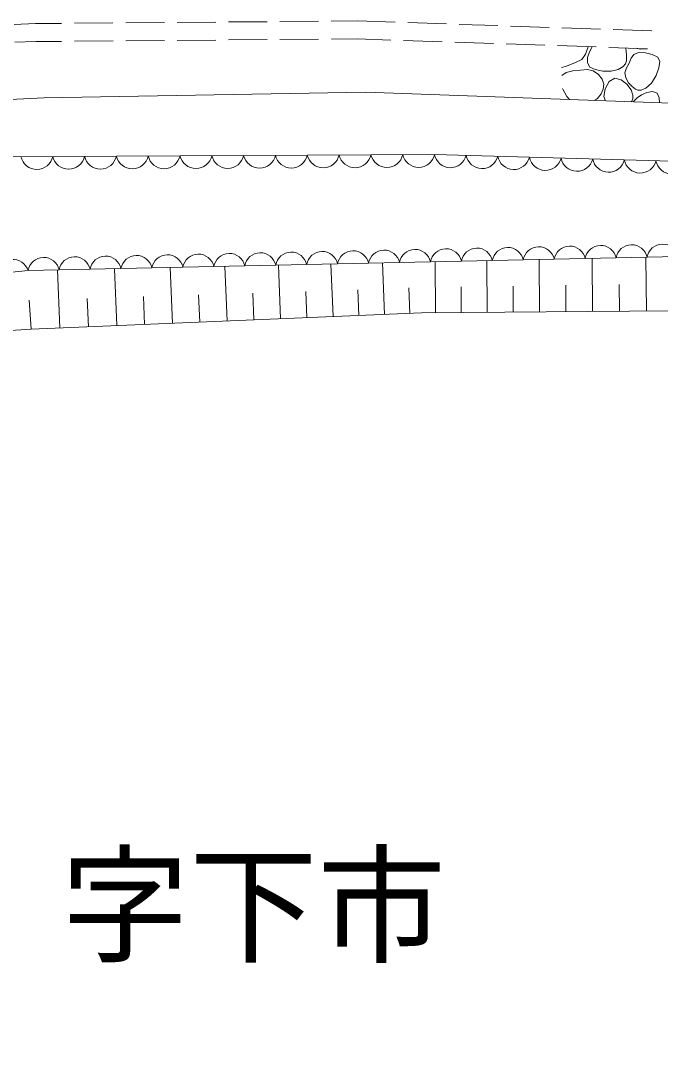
# Model space of a CAD drawing. Units: millimetres at full size, sheet at 1:1000; details may follow other scales. Extents: x 40000 to 680000, y 20000 to 380000.
# Drawn here: x 307812 to 332696, y 240561 to 281256 of the extents above; entities that cross this region are included whole.
import ezdxf
from ezdxf.enums import TextEntityAlignment as Align

# ---------------------------------------------------------------- set-up
doc = ezdxf.new("R2010")
doc.units = ezdxf.units.MM
doc.header["$LTSCALE"] = 1000
doc.layers.add('M-BGD', color=7, linetype='Continuous', lineweight=13)
doc.layers.add('M-BMK-HTXT', color=7, linetype='Continuous')
doc.styles.add('ＭＳ ゴシック', font='')
doc.styles.get('ＭＳ ゴシック').set_extended_font_data('MS Gothic')

msp = doc.modelspace()

# ---------------------------------------------------------------- linework, layer by layer
at = {"layer": 'M-BGD'}
for p, q in [((313896, 281197), (315396, 281210)), ((315896, 281214), (317395, 281226)), ((317895, 281231), (319395, 281243)), ((319895, 281247), (320914, 281256)), ((320914, 281256), (322377, 281206)), ((307545, 281122), (308377, 281151)), ((308377, 281151), (309396, 281159)), ((309896, 281163), (311396, 281176)), ((311896, 281180), (313396, 281193)), ((322876, 281189), (324376, 281139)), ((324875, 281122), (326374, 281071)), ((326874, 281054), (328373, 281003)), ((328873, 280986), (330372, 280936)), ((330872, 280919), (332371, 280868)), ((307575, 280422), (308392, 280451)), ((308392, 280451), (309399, 280459)), ((309899, 280463), (311399, 280476)), ((311899, 280480), (313399, 280493)), ((313899, 280497), (315399, 280510)), ((315899, 280514), (317399, 280526)), ((317899, 280531), (319398, 280543)), ((319898, 280547), (320905, 280556)), ((320905, 280556), (322210, 280512)), ((322710, 280495), (324209, 280444)), ((324708, 280427), (326208, 280376)), ((326707, 280359), (328206, 280309)), ((328706, 280292), (330205, 280241)), ((329788, 279957), (329892, 280252)), ((329943, 280056), (329872, 279830)), ((330046, 280246), (329943, 280056)), ((330705, 280224), (332204, 280173)), ((331372, 280112), (331354, 280202)), ((331387, 279869), (331372, 280112)), ((331861, 280031), (331676, 279952)), ((331739, 280189), (331932, 280156)), ((332123, 280013), (331861, 280031)), ((331932, 280156), (332185, 280173)), ((332393, 279949), (332123, 280013)), ((332185, 280173), (332189, 280174)), ((329059, 279497), (329406, 279632)), ((329406, 279632), (329647, 279758)), ((329647, 279758), (329788, 279957)), ((329872, 279830), (329868, 279618)), ((329868, 279618), (329958, 279460)), ((331253, 279479), (331349, 279584)), ((331349, 279584), (331384, 279706)), ((331491, 279612), (331383, 279430)), ((331384, 279706), (331387, 279869)), ((331571, 279799), (331491, 279612)), ((331676, 279952), (331571, 279799)), ((332604, 279839), (332393, 279949)), ((332689, 279681), (332604, 279839)), ((332651, 279433), (332689, 279681)), ((328860, 279438), (329059, 279497)), ((329041, 279241), (328873, 279130)), ((329305, 279306), (329041, 279241)), ((329595, 279338), (329305, 279306)), ((329864, 279361), (329595, 279338)), ((330097, 279309), (329864, 279361)), ((329958, 279460), (330173, 279362)), ((330300, 279170), (330097, 279309)), ((330173, 279362), (330471, 279301)), ((330445, 278986), (330300, 279170)), ((330471, 279301), (330790, 279295)), ((330790, 279295), (331067, 279366)), ((331067, 279366), (331253, 279479)), ((331383, 279430), (331324, 279238)), ((331324, 279238), (331363, 279034)), ((332539, 279125), (332651, 279433)), ((330500, 278794), (330445, 278986)), ((330477, 278600), (330500, 278794)), ((330712, 278891), (330563, 278613)), ((330931, 279029), (330712, 278891)), ((331175, 278961), (330931, 279029)), ((331403, 278789), (331175, 278961)), ((331363, 279034), (331469, 278844)), ((331573, 278570), (331403, 278789)), ((331469, 278844), (331609, 278696)), ((332147, 278636), (332367, 278834)), ((332367, 278834), (332539, 279125)), ((328895, 278626), (328906, 278592)), ((328906, 278592), (329064, 278316)), ((330257, 278238), (330397, 278410)), ((330397, 278410), (330477, 278600)), ((330563, 278613), (330511, 278312)), ((331639, 278363), (331573, 278570)), ((331609, 278696), (331735, 278604)), ((331636, 278218), (331639, 278363)), ((331735, 278604), (331836, 278554)), ((331976, 278376), (331800, 278255)), ((331836, 278554), (331958, 278560)), ((331958, 278560), (332147, 278636)), ((332178, 278463), (331976, 278376)), ((332407, 278512), (332178, 278463)), ((332581, 278439), (332407, 278512)), ((332656, 278255), (332581, 278439)), ((329064, 278316), (329169, 278196)), ((330148, 278161), (330257, 278238)), ((330511, 278312), (330571, 278146)), ((331560, 278110), (331601, 278137)), ((331601, 278137), (331636, 278218)), ((331800, 278255), (331652, 278107)), ((332668, 278071), (332656, 278255)), ((323951, 269891), (323935, 271874)), ((325961, 269907), (325946, 271917)), ((328000, 269923), (327984, 271961)), ((330067, 269939), (330050, 272006)), ((332162, 269955), (332145, 272051)), ((309334, 269303), (309241, 271558)), ((311545, 269395), (311454, 271606)), ((313713, 269485), (313623, 271652)), ((315838, 269573), (315750, 271698)), ((317922, 269659), (317836, 271743)), ((319965, 269744), (319881, 271787)), ((321969, 269827), (321886, 271830)), ((316880, 269616), (316837, 270658)), ((318944, 269701), (318901, 270723)), ((320967, 269785), (320925, 270787)), ((322959, 269868), (322918, 270859)), ((324956, 269899), (324948, 270904)), ((326981, 269915), (326973, 270934)), ((329033, 269931), (329025, 270964)), ((331114, 269947), (331106, 270995)), ((308207, 269256), (308135, 270382)), ((310440, 269349), (310394, 270454)), ((312629, 269440), (312584, 270524)), ((314776, 269529), (314732, 270591))]:
    msp.add_line(p, q, dxfattribs=at)
for points in [[(284287, 246609), (271749, 272097), (273809, 275618), (287504, 277020), (296605, 277664), (308711, 278265), (321247, 278480), (339234, 277836), (340522, 276848), (356822, 276220)], [(283590, 248454), (277018, 266120), (281329, 274217), (304095, 275952), (323917, 276057), (338691, 275637), (339796, 274427), (356726, 273849)], [(356651, 270410), (340219, 270832), (335803, 272129), (308094, 271533), (285013, 269167), (282279, 265119), (282121, 262700), (285591, 249240), (284341, 247599), (283590, 248454)], [(299899, 231698), (295777, 234427), (294499, 237251), (292381, 239769), (288184, 249910), (284091, 263876), (286180, 267225), (295167, 268427), (308217, 269257), (323414, 269887), (337982, 270001), (340014, 268913), (356605, 268725)]]:
    msp.add_lwpolyline(points, dxfattribs=at)
for centre, radius, start, end in [((308431, 276109), 634, 192.4845, 348.1234), ((309669, 276115), 634, 192.4845, 348.1234), ((310908, 276122), 634, 192.4845, 348.1234), ((312147, 276129), 634, 192.4845, 348.1234), ((313386, 276135), 634, 192.4845, 348.1234), ((314625, 276142), 634, 192.4845, 348.1234), ((315864, 276148), 634, 192.4845, 348.1234), ((317103, 276155), 634, 192.4845, 348.1234), ((318341, 276161), 634, 192.4845, 348.1234), ((319580, 276168), 634, 192.4845, 348.1234), ((320819, 276175), 634, 192.4845, 348.1234), ((322058, 276181), 634, 192.4845, 348.1234), ((323297, 276188), 634, 192.4845, 348.1234), ((324536, 276169), 629, 190.2237, 346.5147), ((325768, 276134), 629, 190.2237, 346.5147), ((326999, 276099), 629, 190.2237, 346.5147), ((328230, 276064), 629, 190.2237, 346.5147), ((329461, 276029), 629, 190.2237, 346.5147), ((330692, 275994), 629, 190.2237, 346.5147), ((331924, 275959), 629, 190.2237, 346.5147), ((333155, 275924), 629, 190.2237, 346.5147), ((318337, 271641), 613, 11.8549, 170.609), ((319542, 271667), 613, 11.8549, 170.609), ((320746, 271692), 613, 11.8549, 170.609), ((321951, 271718), 613, 11.8549, 170.609), ((323156, 271744), 613, 11.8549, 170.609), ((324361, 271770), 613, 11.8549, 170.609), ((325565, 271796), 613, 11.8549, 170.609), ((326770, 271822), 613, 11.8549, 170.609), ((327975, 271848), 613, 11.8549, 170.609), ((329179, 271874), 613, 11.8549, 170.609), ((330384, 271900), 613, 11.8549, 170.609), ((331589, 271926), 613, 11.8549, 170.609), ((332794, 271951), 613, 11.8549, 170.609), ((307500, 271349), 623, 17.2264, 174.479), ((308699, 271433), 613, 11.8549, 170.609), ((309904, 271459), 613, 11.8549, 170.609), ((311109, 271485), 613, 11.8549, 170.609), ((312313, 271511), 613, 11.8549, 170.609), ((313518, 271537), 613, 11.8549, 170.609), ((314723, 271563), 613, 11.8549, 170.609), ((315928, 271589), 613, 11.8549, 170.609), ((317132, 271615), 613, 11.8549, 170.609)]:
    msp.add_arc(centre, radius, start, end, dxfattribs=at)

# ---------------------------------------------------------------- texts
at = {"layer": 'M-BMK-HTXT', "style": 'ＭＳ ゴシック'}
msp.add_text('字下市', height=3666, dxfattribs=at).set_placement((316863, 246821), align=Align.MIDDLE_CENTER)

doc.saveas('drawing.dxf')
